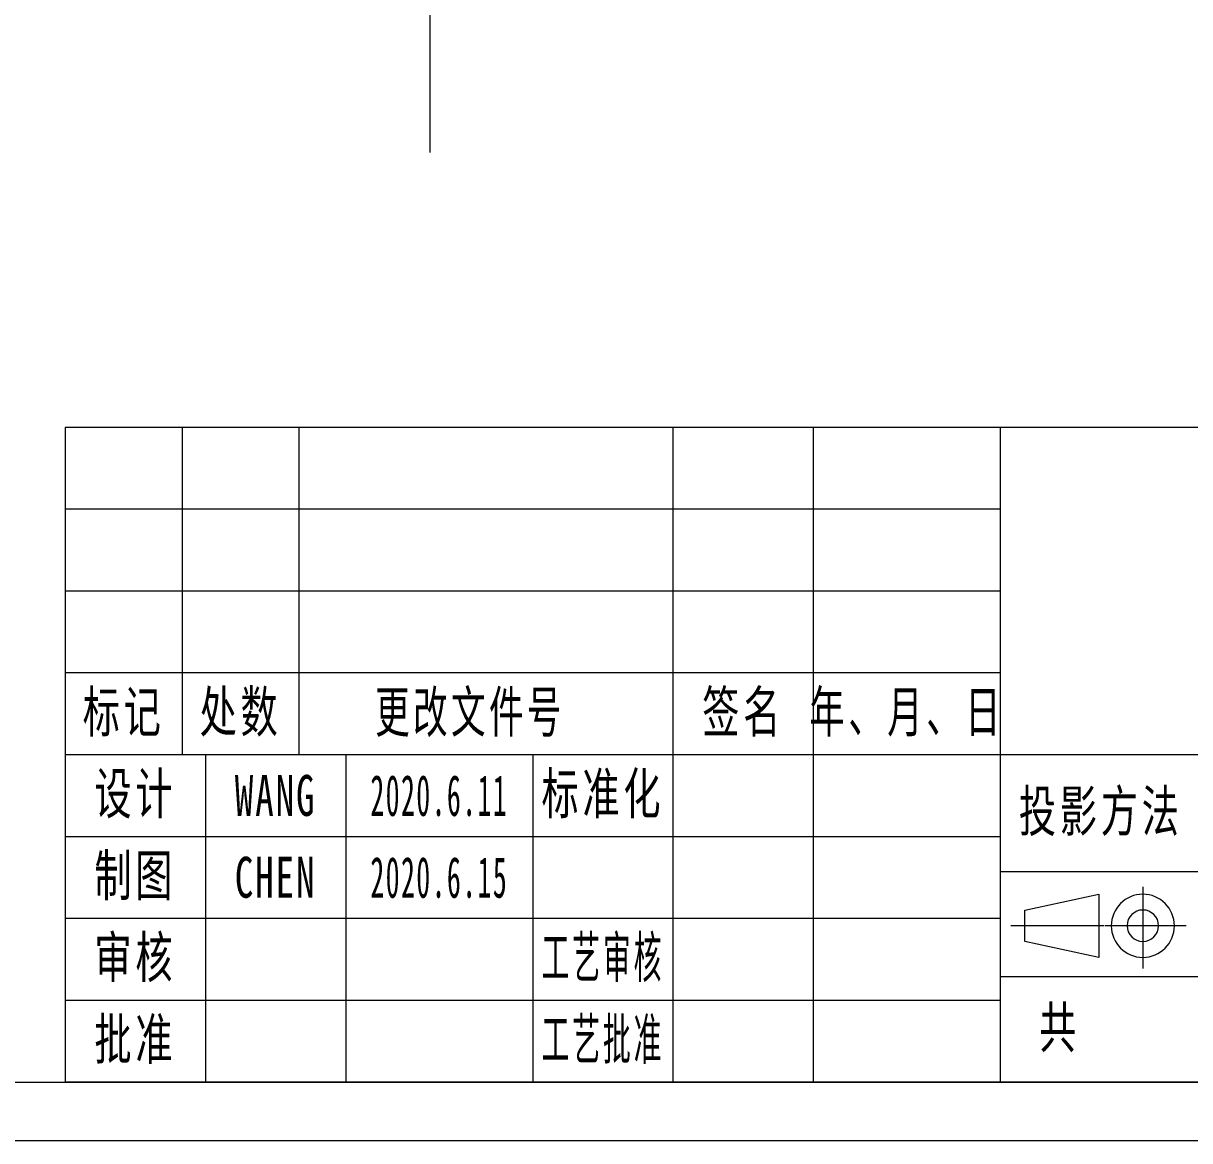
# Model space of a CAD drawing. Header units: millimetres. Extents: x -15766 to 80009, y -9701 to 15159.
# Drawn here: x -9917.2 to -9817.4, y 8886 to 8981.5 of the extents above; entities that cross this region are included whole.
import ezdxf

# ---------------------------------------------------------------- set-up
doc = ezdxf.new("R2010")
doc.units = ezdxf.units.MM
doc.linetypes.add('CENTER-HOKUTO_1', pattern=[16, 13, -1, 1, -1])
doc.linetypes.add('DASHDOT', pattern=[18.5, 12, -3, 0.5, -3])
for name, color, linetype, lineweight in [('AM_7', 2, 'CENTER-HOKUTO_1', 18), ('CDRAFT0', 7, 'Continuous', 18), ('title_frame', 7, 'Continuous', 18), ('尺寸线层', 3, 'Continuous', 18), ('粗实线层_1', 7, 'Continuous', 15), ('细实线层', 7, 'Continuous', 18)]:
    doc.layers.add(name, color=color, linetype=linetype, lineweight=lineweight)
doc.styles.add('UserTxtStyle1', font='', dxfattribs={"width": 0.618357})
doc.styles.add('UserTxtStyle2', font='', dxfattribs={"width": 0.634692})
doc.styles.add('标准', font='', dxfattribs={"width": 0.667})
doc.styles.get('UserTxtStyle1').set_extended_font_data('宋体')
doc.styles.get('UserTxtStyle2').set_extended_font_data('宋体')
doc.styles.get('标准').set_extended_font_data('宋体')

# ---------------------------------------------------------------- blocks, each defined once
blk = doc.blocks.new('*X1999')
at = {"layer": 'CDRAFT0'}
blk.add_line((0, 0), (420, 0), dxfattribs=at)
at = {"layer": '粗实线层_1'}
blk.add_line((25, 5), (415, 5), dxfattribs=at)

msp = doc.modelspace()

# ---------------------------------------------------------------- linework, layer by layer
at = {"layer": 'AM_7', "color": 2, "linetype": 'DASHDOT', "lineweight": 13}
msp.add_line((-9882.42092, 8970.50184), (-9882.42092, 9103.6786), dxfattribs=at)
at = {"layer": '粗实线层_1'}
for p, q in [((-9733.63196, 8946.97315), (-9913.63196, 8946.97315)), ((-9913.63196, 8946.97315), (-9913.63196, 8890.97315)), ((-9833.63196, 8946.97315), (-9833.63196, 8890.97315)), ((-9783.63196, 8918.97315), (-9913.63196, 8918.97315)), ((-9873.63196, 8918.97315), (-9873.63196, 8890.97315)), ((-9833.63196, 8911.97315), (-9913.63196, 8911.97315)), ((-9833.63196, 8904.97315), (-9913.63196, 8904.97315)), ((-9783.63196, 8899.97315), (-9833.63196, 8899.97315)), ((-9833.63196, 8897.97315), (-9913.63196, 8897.97315)), ((-9733.63196, 8890.97315), (-9913.63196, 8890.97315))]:
    msp.add_line(p, q, dxfattribs=at)
at = {"layer": '细实线层'}
for p, q in [((-9903.63196, 8946.97315), (-9903.63196, 8918.97315)), ((-9893.63196, 8946.97315), (-9893.63196, 8918.97315)), ((-9861.63196, 8946.97315), (-9861.63196, 8890.97315)), ((-9849.63196, 8946.97315), (-9849.63196, 8890.97315)), ((-9833.63196, 8939.97315), (-9913.63196, 8939.97315)), ((-9833.63196, 8932.97315), (-9913.63196, 8932.97315)), ((-9833.63196, 8925.97315), (-9913.63196, 8925.97315)), ((-9901.63196, 8918.97315), (-9901.63196, 8890.97315)), ((-9889.63196, 8918.97315), (-9889.63196, 8890.97315)), ((-9783.63196, 8908.97315), (-9833.63196, 8908.97315))]:
    msp.add_line(p, q, dxfattribs=at)
at = {"layer": '细实线层', "color": 2, "linetype": 'CENTER-HOKUTO_1', "lineweight": 18}
for p, q in [((-9821.43383, 8907.67298), (-9821.43383, 8900.69618)), ((-9824.78392, 8904.35198), (-9832.74198, 8904.35198)), ((-9817.72149, 8904.35198), (-9824.67715, 8904.35198))]:
    msp.add_line(p, q, dxfattribs=at)
at = {"layer": '细实线层', "color": 3}
for p, q in [((-9831.53029, 8905.70198), (-9825.20324, 8907.05198)), ((-9825.20324, 8907.05198), (-9825.20324, 8901.65198)), ((-9831.53029, 8903.00198), (-9831.53029, 8905.70198)), ((-9825.20324, 8901.65198), (-9831.53029, 8903.00198))]:
    msp.add_line(p, q, dxfattribs=at)
for radius in [2.7, 1.35]:
    msp.add_arc((-9821.43383, 8904.35198), radius, 0, 359.9893827, dxfattribs=at)

# ---------------------------------------------------------------- block references
at = {"layer": 'title_frame'}
msp.add_blockref('*X1999', (-10148.63196, 8885.97315), dxfattribs=at)

# ---------------------------------------------------------------- texts
at = {"layer": '尺寸线层', "char_height": 3.5, "attachment_point": 5, "line_spacing_factor": 1.15057}
for s, insert, width, style in [('\\T1.1;标记', (-9908.63196, 8922.47315), 18, '标准'), ('\\T1.1;处数', (-9898.63196, 8922.47315), 18, '标准'), ('\\T1.1;更改文件号', (-9878.99854, 8922.44916), 30, 'UserTxtStyle1'), ('\\T1.1;签名', (-9855.63196, 8922.47315), 22, '标准'), ('\\T1.1;年、月、日', (-9841.63196, 8922.47315), 30, 'UserTxtStyle2'), ('\\T1.1;设计', (-9907.63196, 8915.47315), 22, '标准'), ('{\\T1.1;WANG}', (-9895.63196, 8915.47315), 22, '标准'), ('{\\W0.5;\\T1.1;2020.6.11}', (-9881.63196, 8915.47315), 16, '标准'), ('\\T1.1;标准化', (-9867.63196, 8915.47315), 22, '标准'), ('\\T1.1;投影方法', (-9825.03696, 8913.97315), 22, '标准'), ('\\T1.1;制图', (-9907.63196, 8908.47315), 22, '标准'), ('{\\T1.1;CHEN}', (-9895.63196, 8908.47315), 22, '标准'), ('{\\W0.5;\\T1.1;2020.6.15}', (-9881.63196, 8908.47315), 16, '标准'), ('\\T1.1;审核', (-9907.63196, 8901.47315), 22, '标准'), ('{\\W0.5;\\T1.1;工艺审核}', (-9867.63196, 8901.47315), 22, '标准'), ('\\T1.1;共', (-9828.56063, 8895.47315), 8, '标准'), ('{\\T1.1;批准}', (-9907.63196, 8894.47315), 22, '标准'), ('{\\W0.5;\\T1.1;工艺批准}', (-9867.63196, 8894.47315), 22, '标准')]:
    msp.add_mtext(s, dxfattribs=dict(at, insert=insert, width=width, style=style))

doc.saveas('drawing.dxf')
